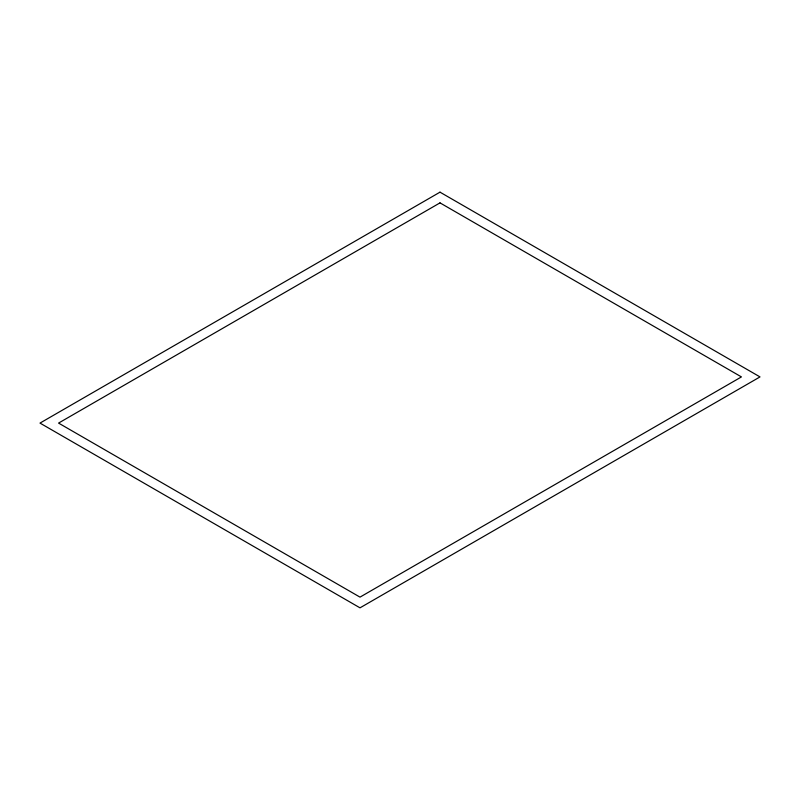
<?xml version="1.0" encoding="UTF-8"?>
<svg xmlns="http://www.w3.org/2000/svg" width="800" height="800" viewBox="0 0 800 800"><rect width="100%" height="100%" fill="white"/><g stroke="black" fill="none" stroke-linecap="round" stroke-linejoin="round"><path stroke-width="1.2" d="M440 192.16L40 423.09L360 607.84L760 376.91L440 192.16M440 202.87L58.56 423.09L360 597.13L741.44 376.91L440 202.87"/></g></svg>
